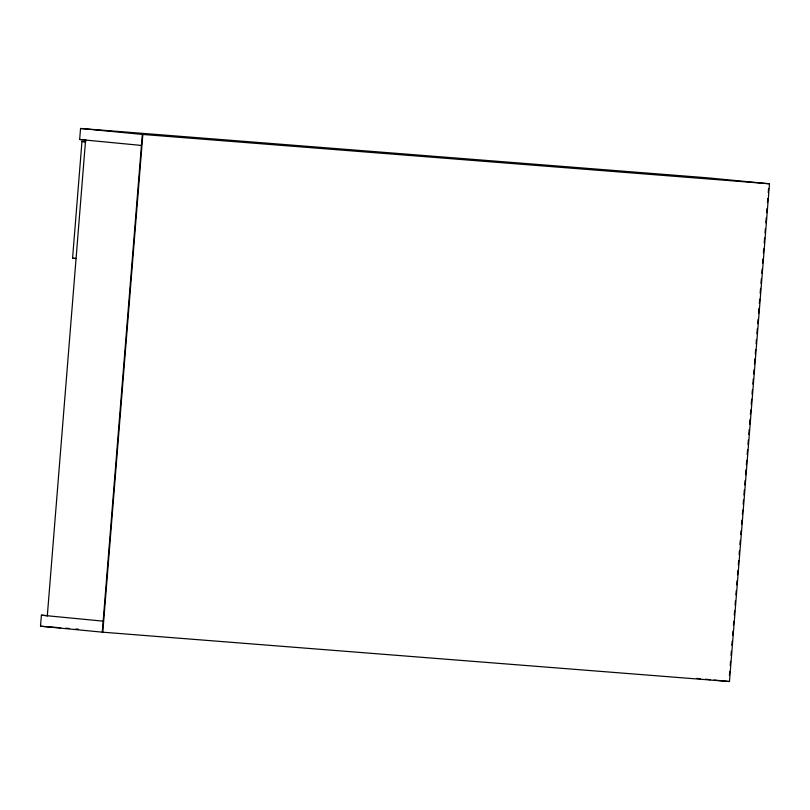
<?xml version="1.0" encoding="UTF-8"?>
<svg xmlns="http://www.w3.org/2000/svg" width="810" height="810" viewBox="0 0 810 810"><rect width="100%" height="100%" fill="white"/><g stroke="black" fill="none" stroke-linecap="round" stroke-linejoin="round"><path stroke-width="1.21" d="M141.426 145.435L79.663 139.492L80.544 128.476L142.844 134.47L102.789 632.205L40.5 626.211L41.391 615.195L47.689 615.691M76.059 258.552L72.566 258.208L81.962 141.487L85.739 141.78M47.314 615.772L85.597 140.059M729.425 675.358L729.739 671.389M730.225 665.425L730.549 661.314M731.035 655.361L731.359 651.23M731.845 645.287L732.169 641.145M732.655 635.222L732.989 631.071M733.465 625.158L733.769 621.381M734.275 615.084L734.609 610.902M735.085 605.019L735.419 600.828M735.895 594.945L736.229 590.743M736.705 584.881L737.039 580.669M737.515 574.817L737.849 570.584M738.325 564.742L738.659 560.5M739.135 554.678L739.439 550.901M739.945 544.614L740.289 540.341M740.755 534.539L741.059 530.763M741.565 524.475L741.909 520.182M742.375 514.411L742.719 510.097M743.185 504.336L743.529 500.023M743.934 494.981L744.339 489.939M744.744 484.896L745.109 480.431M745.554 474.822L745.959 469.78M746.364 464.737L746.729 460.293M747.174 454.653L747.589 449.611M747.994 444.579L748.349 440.154M748.804 434.494L749.21 429.452M749.615 424.41L750.019 419.377M750.424 414.335L750.779 409.951M751.235 404.251L751.639 399.208M752.044 394.176L752.399 389.812M752.854 384.092L753.26 379.05M753.664 374.007L754.019 369.684M754.474 363.933L754.879 358.891M755.295 353.849L755.639 349.545M756.105 343.764L756.449 339.471M756.915 333.69L757.32 328.647M757.725 323.605L758.069 319.342M758.535 313.531L758.94 308.488M759.345 303.446L759.689 299.204M760.155 293.362L760.56 288.33M760.965 283.287L761.309 279.065M761.775 273.203L762.119 269.001M762.585 263.118L762.929 258.937M763.405 253.044L763.739 248.862M764.215 242.959L764.62 237.917M765.025 232.885L765.359 228.734M765.835 222.801L766.24 217.758M766.645 212.716L766.979 208.595M767.455 202.642L767.789 198.521M768.265 192.557L768.579 188.629M769.5 183.789L142.317 134.419L102.273 632.154L729.456 681.524L769.5 183.789L707.211 177.795L80.544 128.476M79.663 139.492L85.961 139.988M72.566 258.208L76.353 258.511M40.5 626.211L60.679 627.801M65.721 628.196L69.498 628.489M75.806 628.985L78.327 629.188M81.962 141.487L85.455 141.821M41.391 615.195L103.153 621.149M696.813 678.375L700.518 678.74M705.459 679.215L710.4 679.691M714.106 680.046L729.456 681.524"/></g></svg>
